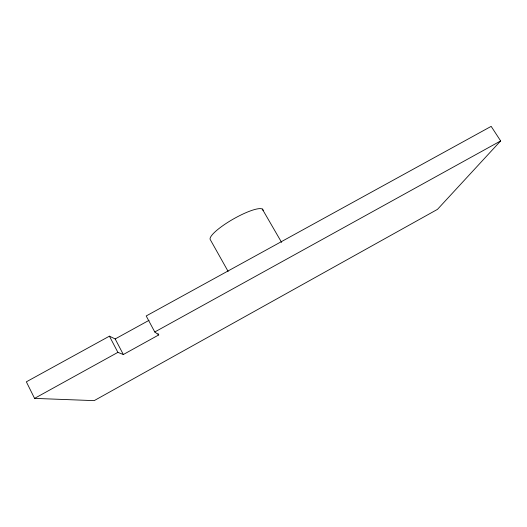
<?xml version="1.0" encoding="UTF-8"?>
<svg xmlns="http://www.w3.org/2000/svg" width="527" height="527" viewBox="0 0 527 527"><rect width="100%" height="100%" fill="white"/><g stroke="black" fill="none" stroke-linecap="round" stroke-linejoin="round"><path stroke-width="0.79" d="M158.739 334.935L154.773 331.984L146.203 315.956L491.157 126.368L500.65 140.92L437.476 209.364L94.181 400.632L34.571 398.386L26.35 381.825L109.418 336.167L115.182 338.953L123.338 354.519L158.739 334.935L157.995 333.532M34.571 398.386L117.883 352.365L123.338 354.519M154.773 331.984L500.65 140.92M115.182 338.953L149.049 320.317M262.275 209.028L281.596 242.38M228.132 271.418L210.115 239.33A30.309 6.489 -29.7 0 1 235.852 217.625A30.309 6.489 -29.7 0 1 263.098 210.51M109.418 336.167L117.883 352.365"/></g></svg>
